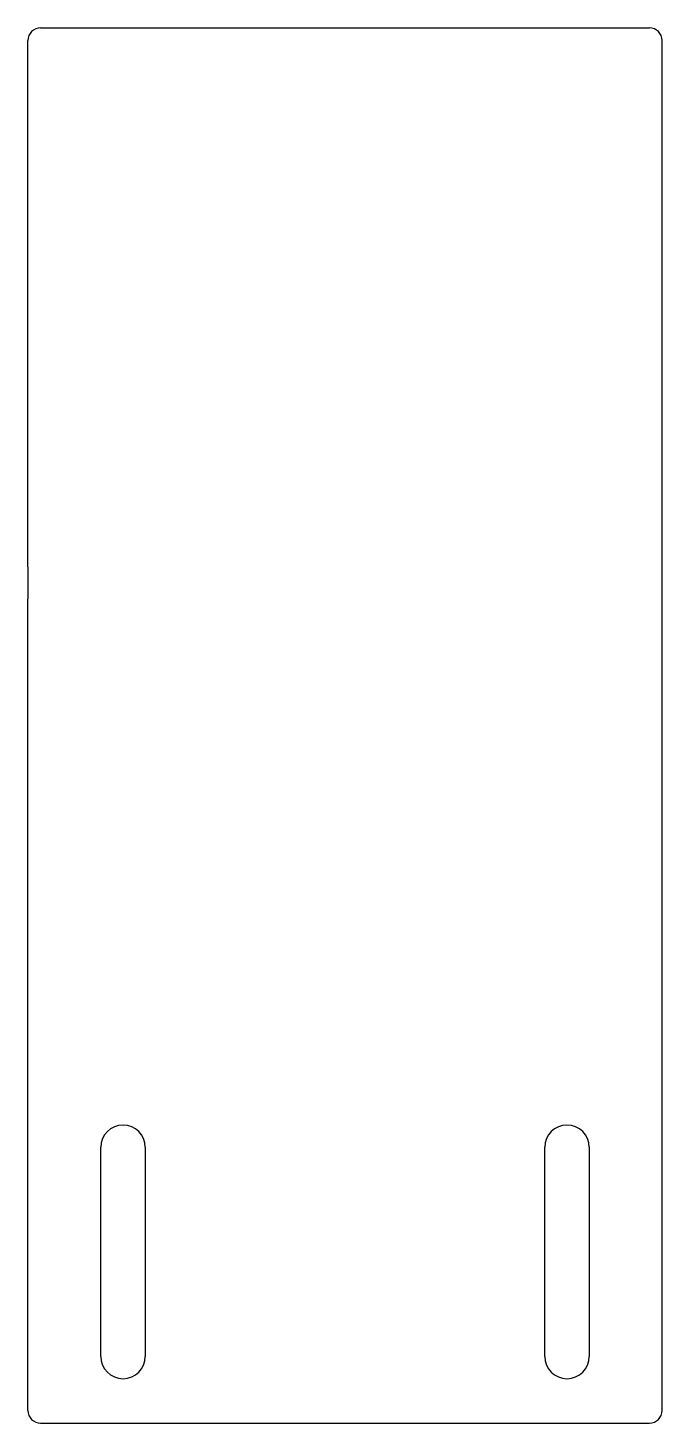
# Model space of a CAD drawing. Header units: millimetres. Extents: x 313 to 413, y 86 to 306.
import ezdxf

# ---------------------------------------------------------------- set-up
doc = ezdxf.new("R2010")
doc.units = ezdxf.units.MM
doc.layers.add('CANTONEIRA_FIXAÇ', color=7, linetype='Continuous')
doc.layers.add('Default', color=7, linetype='Continuous')

# ---------------------------------------------------------------- blocks, each defined once
blk = doc.blocks.new('SE')
at = {"layer": 'CANTONEIRA_FIXAÇ', "color": 7, "linetype": 'Continuous'}
for p, q in [((312.98, 220.68), (312.98, 303.68)), ((314.98, 305.68), (410.98, 305.68)), ((412.98, 220.68), (412.98, 303.68)), ((312.98, 220.68), (312.98, 215.65)), ((412.98, 215.65), (412.98, 220.68)), ((312.98, 87.65), (312.98, 215.65)), ((412.98, 87.65), (412.98, 215.65)), ((324.48, 96.15), (324.48, 129.15)), ((331.48, 129.15), (331.48, 96.15)), ((394.48, 96.15), (394.48, 129.15)), ((401.48, 129.15), (401.48, 96.15)), ((314.98, 85.65), (410.98, 85.65))]:
    blk.add_line(p, q, dxfattribs=at)
for centre, radius, start, end in [((314.98, 303.68), 2, 90, 180), ((410.98, 303.68), 2, 0, 90), ((327.98, 129.15), 3.5, 0, 180), ((397.98, 129.15), 3.5, 0, 180), ((327.98, 96.15), 3.5, 180, 0), ((397.98, 96.15), 3.5, 180, 0), ((314.98, 87.65), 2, 180, 270), ((410.98, 87.65), 2, 270, 0)]:
    blk.add_arc(centre, radius, start, end, dxfattribs=at)

msp = doc.modelspace()

# ---------------------------------------------------------------- block references
at = {"layer": 'Default'}
msp.add_blockref('SE', (0, 0), dxfattribs=at)

doc.saveas('drawing.dxf')
